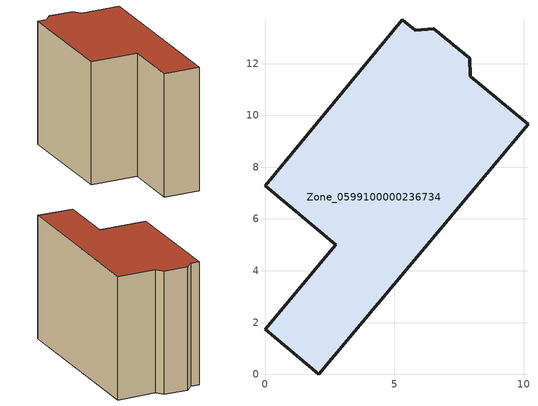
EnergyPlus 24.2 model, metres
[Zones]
Zone_0599100000236734
 floor ground (C_G): 10.16,9.67 2.08,0 0,1.74 2.73,5.01 0,7.28 5.31,13.7 5.81,13.29 6.52,13.36 7.9,12.21 7.92,11.51 z0
 wall outside (C_F): 2.08,0 10.16,9.67 7.92,11.51 7.9,12.21 6.52,13.36 5.81,13.29 5.31,13.7 0,7.28 2.73,5.01 0,1.74 2.08,0 z0:9.22
 roof outside (C_R): 6.52,13.36 5.81,13.29 5.31,13.7 0,7.28 2.73,5.01 0,1.74 2.08,0 10.16,9.67 7.92,11.51 7.9,12.21 z9.22
[BUILDING]
Pand.0599100000236734: North Axis=0; Terrain=City; Loads Convergence Tolerance Value=0.04; Temperature Convergence Tolerance Value=0.4; Solar Distribution=FullExterior; Maximum Number of Warmup Days=25; Minimum Number of Warmup Days=1
[Site:Location]
Rotterdam.The.Hague.AP_ZH_NLD Design_Conditions: Latitude=51.96; Longitude=4.45; Time Zone=1; Elevation=-4.5
[SITE:GROUNDTEMPERATURE:BUILDINGSURFACE]
18, 18, 18, 18, 18, 18, 18, 18, 18, 18, 18, 18
[MATERIAL] Thermal Absorptance=0.9; Solar Absorptance=0.7; Visible Absorptance=0.7
Name | Roughness | Thickness | Conductivity | Density | Specific Heat
G.TI.1946 | MediumSmooth | 0.15 | 1 | 540 | 1210
F.TI.1946 | Rough | 0.3 | 0.857143 | 1920 | 840
R.TI.1946 | MediumRough | 0.2 | 0.1 | 1500 | 1000
[CONSTRUCTION]
C_G: G.TI.1946
C_F: F.TI.1946
C_R: R.TI.1946
[ZONE]
Zone_0599100000236734: Type=1; Multiplier=1; Ceiling Height=Autocalculate; Volume=Autocalculate; Floor Area=autocalculate; Part of Total Floor Area=Yes
[ZONEINFILTRATION:DESIGNFLOWRATE]
Infil_Zone_0599100000236734: Zone or ZoneList or Space or SpaceList=Zone_0599100000236734; Schedule=AlwaysOn; Design Flow Rate Calculation Method=Flow/Area; Flow Rate per Floor Area=0.003; Constant Term Coefficient=1; Temperature Term Coefficient=0; Velocity Term Coefficient=0; Velocity Squared Term Coefficient=0
[HVACTEMPLATE:ZONE:IDEALLOADSAIRSYSTEM]
Zone_0599100000236734: Maximum Heating Supply Air Temperature=50; Minimum Cooling Supply Air Temperature=13; Maximum Heating Supply Air Humidity Ratio=0.0156; Minimum Cooling Supply Air Humidity Ratio=0.0077; Heating Limit=NoLimit; Cooling Limit=NoLimit; Dehumidification Control Type=ConstantSensibleHeatRatio; Cooling Sensible Heat Ratio=0.7; Dehumidification Setpoint=60; Humidification Control Type=None; Humidification Setpoint=30; Outdoor Air Method=None; Outdoor Air Flow Rate per Person=0.00944; Outdoor Air Flow Rate per Zone Floor Area=0; Outdoor Air Flow Rate per Zone=0; Demand Controlled Ventilation Type=None; Outdoor Air Economizer Type=NoEconomizer; Heat Recovery Type=None; Sensible Heat Recovery Effectiveness=0.7; Latent Heat Recovery Effectiveness=0.65
[ZONECONTROL:THERMOSTAT]
ThermostatControl_Zone_0599100000236734: Zone or ZoneList=Zone_0599100000236734; Control Type Schedule=DualSetpointControlType; Control 1=Thermostat_Zone_0599100000236734; Temperature Difference Between Cutout And Setpoint=0
[THERMOSTATSETPOINT:DUALSETPOINT]
Thermostat_Zone_0599100000236734: Heating Setpoint Temperature Schedule=HeatingSetpoint_Zone_0599100000236734; Cooling Setpoint Temperature Schedule=CoolingSetpoint_Zone_0599100000236734
[SCHEDULE:COMPACT]
HeatingSetpoint_Zone_0599100000236734: Through: 12/31, For: AllDays, Until: 24:00, 21
CoolingSetpoint_Zone_0599100000236734: Through: 12/31, For: AllDays, Until: 24:00, 24
DualSetpointControlType: Through: 12/31, For: AllDays, Until: 24:00, 4
AlwaysOn: Through: 12/31, For: AllDays, Until: 24:00, 1
